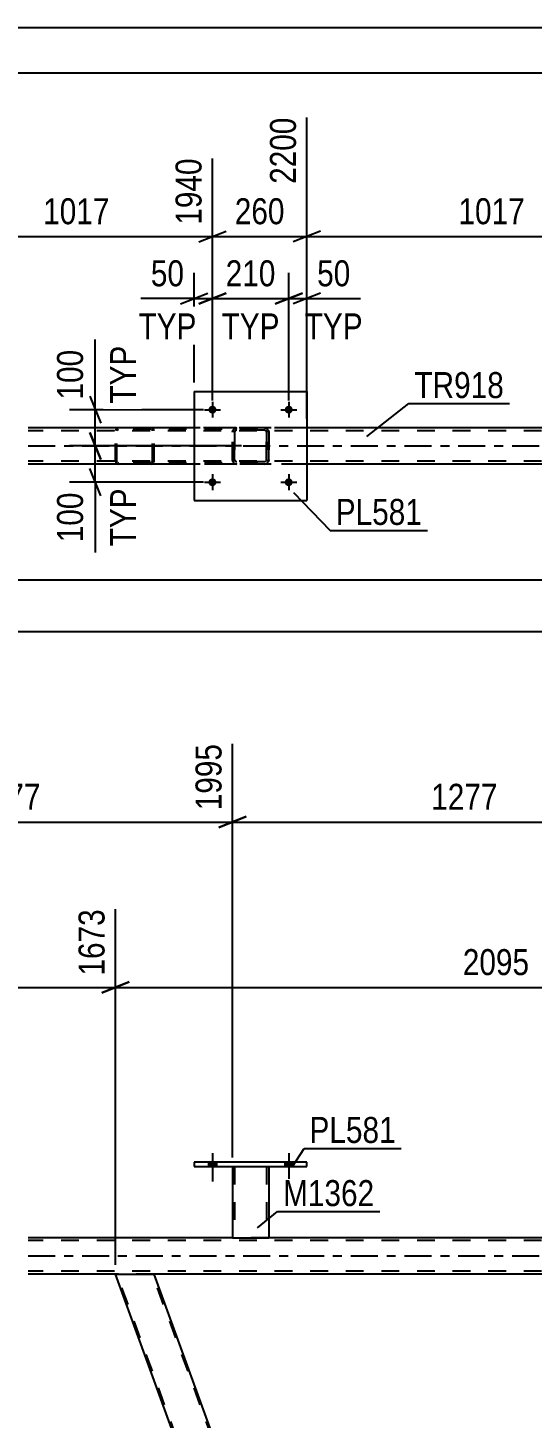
# Model space of a CAD drawing. Header units: millimetres. Extents: x 0 to 841, y 0 to 594.
# Drawn here: x 99.2 to 154.7, y 440.8 to 594 of the extents above; entities that cross this region are included whole.
import ezdxf

# ---------------------------------------------------------------- set-up
doc = ezdxf.new("R2010")
doc.units = ezdxf.units.MM
doc.linetypes.add('DXK_LINE_DOT2', pattern=[3.9198, 1.9599, -1.9599])
doc.linetypes.add('DXK_LINE_DOT3', pattern=[5.9187, 2.979, -0.9799, 0.9799, -0.9799])
doc.styles.add('Arial Narrow', font='ARIALN.TTF', dxfattribs={"height": 0.2})

# ---------------------------------------------------------------- blocks, each defined once
blk = doc.blocks.new('Unknown-814748264-1133')
at = {"color": 5, "linetype": 'Continuous'}
for p, q in [((841, 594), (0, 594)), ((836, 589), (5, 589))]:
    blk.add_line(p, q, dxfattribs=at)
blk = doc.blocks.new('Bolt-814748264-4862 - 4858')
at = {"linetype": 'Continuous'}
for points in [[(119.95, 551.91, -1), (119.07, 551.91, -1)], [(128.35, 551.91, -1), (127.47, 551.91, -1)]]:
    blk.add_hatch(color=1, dxfattribs=at).paths.add_polyline_path(points)
at = {"color": 1, "linetype": 'Continuous'}
for p, q in [((118.63, 551.91), (120.39, 551.91)), ((119.51, 552.79), (119.51, 551.03)), ((127.03, 551.91), (128.79, 551.91)), ((127.91, 552.79), (127.91, 551.03))]:
    blk.add_line(p, q, dxfattribs=at)
blk = doc.blocks.new('Bolt-814748264-4863 - 4858')
at = {"linetype": 'Continuous'}
for points in [[(119.95, 543.91, -1), (119.07, 543.91, -1)], [(128.35, 543.91, -1), (127.47, 543.91, -1)]]:
    blk.add_hatch(color=1, dxfattribs=at).paths.add_polyline_path(points)
at = {"color": 1, "linetype": 'Continuous'}
for p, q in [((119.51, 544.79), (119.51, 543.03)), ((127.91, 544.79), (127.91, 543.03)), ((118.63, 543.91), (120.39, 543.91)), ((127.03, 543.91), (128.79, 543.91))]:
    blk.add_line(p, q, dxfattribs=at)
blk = doc.blocks.new('Part-814748264-4898 - 4858')
at = {"color": 2, "linetype": 'Continuous'}
for p, q in [((117.51, 553.91), (117.51, 541.91)), ((117.51, 553.91), (129.91, 553.91)), ((129.91, 553.91), (129.91, 541.91)), ((117.51, 541.91), (129.91, 541.91))]:
    blk.add_line(p, q, dxfattribs=at)
blk = doc.blocks.new('Part-814748264-4899 - 4858')
at = {"color": 7, "linetype": 'DXK_LINE_DOT2'}
for p, q in [((121.71, 549.43), (121.75, 549.61)), ((121.75, 549.61), (121.71, 549.43)), ((121.71, 546.39), (121.71, 549.43)), ((121.71, 549.43), (121.71, 549.43)), ((121.71, 546.39), (121.71, 549.43)), ((121.95, 549.43), (121.97, 549.52)), ((121.97, 549.52), (121.95, 549.43)), ((121.95, 546.39), (121.95, 549.43)), ((121.95, 549.43), (121.95, 549.43)), ((121.95, 549.43), (121.95, 546.39)), ((121.97, 549.52), (122.02, 549.6)), ((122.02, 549.6), (121.97, 549.52)), ((122.01, 549.87), (122.19, 549.91)), ((122.19, 549.91), (122.01, 549.87)), ((122.1, 549.65), (122.02, 549.6)), ((122.19, 549.67), (122.1, 549.65)), ((125.23, 549.91), (122.19, 549.91)), ((125.23, 549.67), (122.19, 549.67)), ((125.23, 549.91), (125.42, 549.87)), ((125.42, 549.87), (125.23, 549.91)), ((125.33, 549.65), (125.23, 549.67)), ((125.33, 549.65), (125.4, 549.6)), ((125.4, 549.6), (125.46, 549.52)), ((125.46, 549.52), (125.4, 549.6)), ((125.46, 549.52), (125.47, 549.43)), ((125.47, 549.43), (125.46, 549.52)), ((125.47, 546.39), (125.47, 549.43)), ((125.47, 549.43), (125.47, 549.43)), ((125.47, 549.43), (125.47, 546.39)), ((125.68, 549.61), (125.71, 549.43)), ((125.71, 549.43), (125.68, 549.61)), ((125.71, 546.39), (125.71, 549.43)), ((125.71, 549.43), (125.71, 549.43)), ((125.71, 549.43), (125.71, 546.39)), ((121.71, 546.39), (121.71, 546.39)), ((121.75, 546.2), (121.71, 546.39)), ((121.71, 546.39), (121.75, 546.2)), ((121.95, 546.39), (121.95, 546.39)), ((121.97, 546.3), (121.95, 546.39)), ((121.95, 546.39), (121.97, 546.3)), ((122.02, 546.22), (121.97, 546.3)), ((121.97, 546.3), (122.02, 546.22)), ((122.19, 545.91), (122.01, 545.94)), ((122.01, 545.94), (122.19, 545.91)), ((122.1, 546.17), (122.02, 546.22)), ((122.19, 546.15), (122.1, 546.17)), ((125.23, 546.15), (122.19, 546.15)), ((125.23, 545.91), (122.19, 545.91)), ((125.33, 546.17), (125.23, 546.15)), ((125.42, 545.94), (125.23, 545.91)), ((125.23, 545.91), (125.42, 545.94)), ((125.4, 546.22), (125.33, 546.17)), ((125.46, 546.3), (125.4, 546.22)), ((125.4, 546.22), (125.46, 546.3)), ((125.47, 546.39), (125.46, 546.3)), ((125.46, 546.3), (125.47, 546.39)), ((125.47, 546.39), (125.47, 546.39)), ((125.71, 546.39), (125.68, 546.2)), ((125.68, 546.2), (125.71, 546.39)), ((125.71, 546.39), (125.71, 546.39))]:
    blk.add_line(p, q, dxfattribs=at)
at = {"color": 7, "linetype": 'DXK_LINE_DOT3'}
blk.add_line((123.71, 547.91), (123.71, 547.91), dxfattribs=at)
at = {"color": 7, "linetype": 'DXK_LINE_DOT2'}
for centre, start, end in [((122.19, 549.43), 112.5, 157.5), ((122.19, 549.43), 112.5, 157.5), ((125.23, 549.43), 22.5, 67.5), ((125.23, 549.43), 22.5, 67.5), ((122.19, 546.39), 202.5, 247.5), ((122.19, 546.39), 202.5, 247.5), ((125.23, 546.39), 292.5, 337.5), ((125.23, 546.39), 292.5, 337.5)]:
    blk.add_arc(centre, 0.48, start, end, dxfattribs=at)
blk = doc.blocks.new('Part-814748264-4999 - 4858')
at = {"color": 7, "linetype": 'DXK_LINE_DOT2'}
for p, q in [((108.86, 549.71), (108.83, 549.59)), ((108.83, 546.23), (108.83, 549.59)), ((109, 549.59), (109.02, 549.65)), ((109, 546.23), (109, 549.59)), ((109.02, 549.65), (109.05, 549.7)), ((109.17, 549.91), (109.04, 549.88)), ((109.05, 549.7), (109.11, 549.74)), ((109.11, 549.74), (109.17, 549.75)), ((124.5, 549.91), (109.17, 549.91)), ((124.5, 549.75), (109.17, 549.75)), ((112.88, 549.88), (112.75, 549.91)), ((112.75, 549.75), (112.81, 549.74)), ((112.81, 549.74), (112.84, 549.72)), ((112.84, 549.72), (112.87, 549.7)), ((112.87, 549.7), (112.91, 549.65)), ((112.91, 549.65), (112.92, 549.59)), ((112.92, 546.23), (112.92, 549.59)), ((113.09, 549.59), (113.06, 549.71)), ((113.09, 546.23), (113.09, 549.59)), ((108.83, 546.23), (108.86, 546.11)), ((109.02, 546.17), (109, 546.23)), ((109.05, 546.11), (109.02, 546.17)), ((109.04, 545.93), (109.17, 545.91)), ((109.05, 546.11), (109.08, 546.09)), ((109.08, 546.09), (109.11, 546.08)), ((109.11, 546.08), (109.17, 546.07)), ((124.5, 546.07), (109.17, 546.07)), ((124.5, 545.91), (109.17, 545.91)), ((112.81, 546.08), (112.75, 546.07)), ((112.75, 545.91), (112.88, 545.93)), ((112.87, 546.11), (112.81, 546.08)), ((112.91, 546.17), (112.87, 546.11)), ((112.92, 546.23), (112.91, 546.17)), ((113.06, 546.11), (113.09, 546.23))]:
    blk.add_line(p, q, dxfattribs=at)
for centre, start, end in [((109.16, 549.57), 110.7583, 155.68), ((112.76, 549.57), 24.32, 69.2417), ((109.16, 546.24), 204.32, 249.2417), ((112.76, 546.24), 290.7583, 335.68)]:
    blk.add_arc(centre, 0.331, start, end, dxfattribs=at)
blk = doc.blocks.new('Part-814748264-5058 - 4858')
at = {"color": 2, "linetype": 'Continuous'}
for p, q in [((117.51, 549.91), (99.23, 549.91)), ((168.59, 549.91), (129.91, 549.91)), ((117.51, 545.91), (99.23, 545.91)), ((168.59, 545.91), (129.91, 545.91))]:
    blk.add_line(p, q, dxfattribs=at)
at = {"color": 7, "linetype": 'DXK_LINE_DOT2'}
for p, q in [((763.33, 549.59), (99.23, 549.59)), ((763.33, 549.91), (117.51, 549.91)), ((129.91, 549.91), (117.51, 549.91)), ((763.33, 546.23), (99.23, 546.23)), ((760.18, 545.91), (99.23, 545.91)), ((129.91, 545.91), (117.51, 545.91))]:
    blk.add_line(p, q, dxfattribs=at)
at = {"color": 7, "linetype": 'DXK_LINE_DOT3'}
blk.add_line((99.23, 547.91), (763.33, 547.91), dxfattribs=at)
blk = doc.blocks.new('Bolt-814748264-3019 - 3014')
at = {"linetype": 'Continuous'}
for points in [[(119.07, 468.48), (119.95, 468.48), (119.95, 468.96), (119.07, 468.96)], [(127.47, 468.48), (128.35, 468.48), (128.35, 468.96), (127.47, 468.96)]]:
    blk.add_hatch(color=1, dxfattribs=at).paths.add_polyline_path(points)
at = {"color": 1, "linetype": 'Continuous'}
for p, q in [((119.07, 468.96), (119.07, 468.48)), ((119.51, 469.96), (119.51, 466.84)), ((119.95, 468.96), (119.95, 468.48)), ((127.47, 468.96), (127.47, 468.48)), ((127.91, 469.96), (127.91, 466.84)), ((128.35, 468.96), (128.35, 468.48))]:
    blk.add_line(p, q, dxfattribs=at)
blk = doc.blocks.new('Bolt-814748264-3020 - 3014')
at = {"linetype": 'Continuous'}
for points in [[(119.07, 468.48), (119.95, 468.48), (119.95, 468.96), (119.07, 468.96)], [(127.47, 468.48), (128.35, 468.48), (128.35, 468.96), (127.47, 468.96)]]:
    blk.add_hatch(color=1, dxfattribs=at).paths.add_polyline_path(points)
at = {"color": 1, "linetype": 'Continuous'}
for p, q in [((119.07, 468.96), (119.07, 468.48)), ((119.51, 469.96), (119.51, 466.84)), ((119.95, 468.96), (119.95, 468.48)), ((127.47, 468.96), (127.47, 468.48)), ((127.91, 469.96), (127.91, 466.84)), ((128.35, 468.96), (128.35, 468.48))]:
    blk.add_line(p, q, dxfattribs=at)
blk = doc.blocks.new('Part-814748264-3049 - 3014')
at = {"color": 2, "linetype": 'Continuous'}
for p, q in [((117.51, 468.96), (117.51, 468.48)), ((129.91, 468.96), (117.51, 468.96)), ((129.91, 468.48), (129.91, 468.96)), ((117.51, 468.48), (129.91, 468.48))]:
    blk.add_line(p, q, dxfattribs=at)
blk = doc.blocks.new('Part-814748264-3194 - 3014')
at = {"color": 2, "linetype": 'Continuous'}
for p, q in [((121.71, 468.48), (121.71, 460.64)), ((125.71, 468.48), (125.71, 460.64)), ((121.71, 460.64), (125.71, 460.64))]:
    blk.add_line(p, q, dxfattribs=at)
at = {"color": 7, "linetype": 'DXK_LINE_DOT2'}
for p, q in [((121.71, 468.48), (125.71, 468.48)), ((121.71, 468.48), (121.71, 468.48)), ((121.71, 468.48), (121.71, 468.48)), ((121.95, 468.48), (121.95, 460.64)), ((125.47, 468.48), (125.47, 460.64)), ((125.71, 468.48), (125.71, 468.48)), ((125.71, 468.48), (125.71, 468.48)), ((125.42, 460.64), (125.46, 460.64)), ((125.42, 460.64), (125.46, 460.64)), ((125.46, 460.64), (125.47, 460.64)), ((125.46, 460.64), (125.47, 460.64))]:
    blk.add_line(p, q, dxfattribs=at)
blk = doc.blocks.new('Part-814748264-3323 - 3014')
at = {"color": 2, "linetype": 'Continuous'}
for p, q in [((121.71, 460.64), (99.23, 460.64)), ((172.79, 460.64), (125.71, 460.64)), ((108.83, 456.64), (99.23, 456.64)), ((192.65, 456.64), (113.09, 456.64))]:
    blk.add_line(p, q, dxfattribs=at)
at = {"color": 7, "linetype": 'DXK_LINE_DOT2'}
for p, q in [((763.33, 460.32), (99.23, 460.32)), ((125.71, 460.64), (121.71, 460.64)), ((763.33, 456.96), (99.23, 456.96)), ((113.09, 456.64), (108.83, 456.64))]:
    blk.add_line(p, q, dxfattribs=at)
at = {"color": 7, "linetype": 'DXK_LINE_DOT3'}
blk.add_line((99.23, 458.64), (763.33, 458.64), dxfattribs=at)
blk = doc.blocks.new('Part-814748264-3345 - 3014')
at = {"color": 2, "linetype": 'Continuous'}
for p, q in [((152.95, 335.42), (108.83, 456.64)), ((108.83, 456.64), (113.09, 456.64)), ((155.96, 338.84), (113.09, 456.64))]:
    blk.add_line(p, q, dxfattribs=at)
at = {"color": 7, "linetype": 'DXK_LINE_DOT2'}
for p, q in [((153.12, 335.42), (109, 456.64)), ((157.04, 335.42), (112.92, 456.64)), ((157.21, 335.42), (155.96, 338.84)), ((152.95, 335.42), (157.21, 335.42))]:
    blk.add_line(p, q, dxfattribs=at)
blk = doc.blocks.new('StraightDimension-814748264-8703 - 4858')
at = {"color": 7, "linetype": 'Continuous'}
blk.add_line((57.31, 533.15), (763.33, 533.15), dxfattribs=at)
blk = doc.blocks.new('StraightDimension-814748264-5116 - 4858')
at = {"color": 7, "linetype": 'Continuous'}
blk.add_line((56.67, 527.47), (763.97, 527.47), dxfattribs=at)
blk = doc.blocks.new('StraightDimension-814748264-5680 - 4858')
at = {"color": 7, "linetype": 'Continuous'}
for p, q in [((127.91, 552.91), (127.91, 567.01)), ((129.91, 554.91), (129.91, 567.01)), ((126.41, 563.56), (129.41, 564.76)), ((127.91, 564.16), (129.91, 564.16)), ((131.41, 564.76), (128.41, 563.56))]:
    blk.add_line(p, q, dxfattribs=at)
at = {"color": 0}
blk.add_wipeout([(135.29, 564.91), (135.29, 569.11), (130.44, 569.11), (130.44, 564.91)], dxfattribs=at)
at = {"color": 0, "linetype": 'Continuous'}
blk.add_wipeout([(136.66, 559.06), (136.66, 563.26), (129.07, 563.26), (129.07, 559.06)], dxfattribs=at)
at = {"color": 7, "linetype": 'Continuous'}
blk.add_line((129.91, 564.16), (135.82, 564.16), dxfattribs=at)
blk.add_line((129.91, 564.16), (135.82, 564.16), dxfattribs=at)
at = {"color": 3, "style": 'Arial Narrow'}
blk.add_text('50', height=2.863, dxfattribs=at).set_placement((131.04, 565.51))
at = {"color": 3, "linetype": 'Continuous', "style": 'Arial Narrow'}
blk.add_text('TYP', height=2.863, dxfattribs=at).set_placement((129.67, 559.66))
blk = doc.blocks.new('StraightDimension-814748264-5693 - 4858')
at = {"color": 7, "linetype": 'Continuous'}
for p, q in [((119.51, 552.91), (119.51, 567.01)), ((127.91, 552.91), (127.91, 567.01)), ((118.01, 563.56), (121.01, 564.76)), ((119.51, 564.16), (127.91, 564.16)), ((129.41, 564.76), (126.41, 563.56))]:
    blk.add_line(p, q, dxfattribs=at)
at = {"color": 0}
blk.add_wipeout([(127.06, 564.91), (127.06, 569.11), (120.37, 569.11), (120.37, 564.91)], dxfattribs=at)
at = {"color": 0, "linetype": 'Continuous'}
blk.add_wipeout([(127.51, 559.06), (127.51, 563.26), (119.92, 563.26), (119.92, 559.06)], dxfattribs=at)
at = {"color": 3, "style": 'Arial Narrow'}
blk.add_text('210', height=2.863, dxfattribs=at).set_placement((120.97, 565.51))
at = {"color": 3, "linetype": 'Continuous', "style": 'Arial Narrow'}
blk.add_text('TYP', height=2.863, dxfattribs=at).set_placement((120.52, 559.66))
blk = doc.blocks.new('StraightDimension-814748264-5709 - 4858')
at = {"color": 7, "linetype": 'Continuous'}
for p, q in [((117.51, 554.91), (117.51, 567.01)), ((119.51, 552.91), (119.51, 567.01)), ((116.01, 563.56), (119.01, 564.76)), ((117.51, 564.16), (119.51, 564.16)), ((121.01, 564.76), (118.01, 563.56))]:
    blk.add_line(p, q, dxfattribs=at)
at = {"color": 0}
blk.add_wipeout([(116.99, 564.91), (116.99, 569.11), (112.13, 569.11), (112.13, 564.91)], dxfattribs=at)
at = {"color": 0, "linetype": 'Continuous'}
blk.add_wipeout([(118.36, 559.06), (118.36, 563.26), (110.77, 563.26), (110.77, 559.06)], dxfattribs=at)
at = {"color": 7, "linetype": 'Continuous'}
blk.add_line((117.51, 564.16), (111.61, 564.16), dxfattribs=at)
blk.add_line((117.51, 564.16), (111.61, 564.16), dxfattribs=at)
at = {"color": 3, "style": 'Arial Narrow'}
blk.add_text('50', height=2.863, dxfattribs=at).set_placement((112.73, 565.51))
at = {"color": 3, "linetype": 'Continuous', "style": 'Arial Narrow'}
blk.add_text('TYP', height=2.863, dxfattribs=at).set_placement((111.37, 559.66))
blk = doc.blocks.new('StraightDimension-814748264-5723 - 4858')
at = {"color": 7, "linetype": 'Continuous'}
for p, q in [((106.01, 553.41), (107.21, 550.41)), ((118.51, 551.91), (103.76, 551.91)), ((106.61, 547.91), (106.61, 551.91)), ((107.21, 546.41), (106.01, 549.41)), ((122.71, 547.91), (103.76, 547.91))]:
    blk.add_line(p, q, dxfattribs=at)
at = {"color": 0, "linetype": 'Continuous'}
blk.add_wipeout([(111.71, 559.57), (107.51, 559.57), (107.51, 551.98), (111.71, 551.98)], dxfattribs=at)
at = {"color": 0}
blk.add_wipeout([(105.86, 559.12), (101.66, 559.12), (101.66, 552.43), (105.86, 552.43)], dxfattribs=at)
at = {"color": 7, "linetype": 'Continuous'}
blk.add_line((106.61, 551.91), (106.61, 559.64), dxfattribs=at)
blk.add_line((106.61, 551.91), (106.61, 559.64), dxfattribs=at)
at = {"color": 3, "style": 'Arial Narrow'}
blk.add_text('100', height=2.863, rotation=90.0002, dxfattribs=at).set_placement((105.26, 553.03))
at = {"color": 3, "linetype": 'Continuous', "style": 'Arial Narrow'}
blk.add_text('TYP', height=2.863, rotation=90.0002, dxfattribs=at).set_placement((111.11, 552.58))
blk = doc.blocks.new('StraightDimension-814748264-5738 - 4858')
at = {"color": 7, "linetype": 'Continuous'}
for p, q in [((106.01, 549.41), (107.21, 546.41)), ((122.71, 547.91), (103.76, 547.91)), ((106.61, 543.91), (106.61, 547.91)), ((107.21, 542.41), (106.01, 545.41)), ((118.51, 543.91), (103.76, 543.91))]:
    blk.add_line(p, q, dxfattribs=at)
at = {"color": 0}
blk.add_wipeout([(105.86, 543.38), (101.66, 543.38), (101.66, 536.7), (105.86, 536.7)], dxfattribs=at)
at = {"color": 0, "linetype": 'Continuous'}
blk.add_wipeout([(111.71, 543.84), (107.51, 543.84), (107.51, 536.25), (111.71, 536.25)], dxfattribs=at)
at = {"color": 7, "linetype": 'Continuous'}
blk.add_line((106.61, 543.91), (106.61, 536.17), dxfattribs=at)
blk.add_line((106.61, 543.91), (106.61, 536.17), dxfattribs=at)
at = {"color": 3, "style": 'Arial Narrow'}
blk.add_text('100', height=2.863, rotation=90.0002, dxfattribs=at).set_placement((105.26, 537.3))
at = {"color": 3, "linetype": 'Continuous', "style": 'Arial Narrow'}
blk.add_text('TYP', height=2.863, rotation=90.0002, dxfattribs=at).set_placement((111.11, 536.85))
blk = doc.blocks.new('StraightDimension-814748264-13831 - 4858')
at = {"color": 7, "linetype": 'Continuous'}
for p, q in [((129.91, 550.91), (129.91, 584.11)), ((170.59, 552.91), (170.59, 579.61)), ((131.41, 571.6), (128.41, 570.4)), ((129.91, 571), (170.59, 571)), ((169.09, 570.4), (172.09, 571.6))]:
    blk.add_line(p, q, dxfattribs=at)
at = {"color": 0, "linetype": 'Continuous'}
blk.add_wipeout([(169.99, 580.21), (165.79, 580.21), (165.79, 571.7), (169.99, 571.7)], dxfattribs=at)
at = {"color": 0}
blk.add_wipeout([(154.51, 571.75), (154.51, 575.95), (146, 575.95), (146, 571.75)], dxfattribs=at)
at = {"color": 3, "linetype": 'Continuous', "style": 'Arial Narrow'}
blk.add_text('3217', height=2.863, rotation=90.0002, dxfattribs=at).set_placement((169.39, 572.3))
at = {"color": 3, "style": 'Arial Narrow'}
blk.add_text('1017', height=2.863, dxfattribs=at).set_placement((146.6, 572.35))
blk = doc.blocks.new('StraightDimension-814748264-13832 - 4858')
at = {"color": 7, "linetype": 'Continuous'}
for p, q in [((129.91, 550.91), (129.91, 584.11)), ((119.51, 552.91), (119.51, 579.61)), ((118.01, 570.4), (121.01, 571.6)), ((119.51, 571), (129.91, 571)), ((131.41, 571.6), (128.41, 570.4))]:
    blk.add_line(p, q, dxfattribs=at)
at = {"color": 0}
blk.add_wipeout([(128.06, 571.75), (128.06, 575.95), (121.37, 575.95), (121.37, 571.75)], dxfattribs=at)
at = {"color": 3, "style": 'Arial Narrow'}
blk.add_text('260', height=2.863, dxfattribs=at).set_placement((121.97, 572.35))
at = {"color": 0, "linetype": 'Continuous'}
blk.add_wipeout([(129.31, 584.71), (125.11, 584.71), (125.11, 576.2), (129.31, 576.2)], dxfattribs=at)
at = {"color": 3, "linetype": 'Continuous', "style": 'Arial Narrow'}
blk.add_text('2200', height=2.863, rotation=90.0002, dxfattribs=at).set_placement((128.71, 576.8))
blk = doc.blocks.new('StraightDimension-814748264-13833 - 4858')
at = {"color": 7, "linetype": 'Continuous'}
for p, q in [((89.53, 550.91), (89.53, 582.28)), ((119.51, 552.91), (119.51, 579.61)), ((91.03, 571.6), (88.03, 570.4)), ((89.53, 571), (119.51, 571)), ((118.01, 570.4), (121.01, 571.6))]:
    blk.add_line(p, q, dxfattribs=at)
at = {"color": 0, "linetype": 'Continuous'}
blk.add_wipeout([(118.91, 580.21), (114.71, 580.21), (114.71, 571.7), (118.91, 571.7)], dxfattribs=at)
at = {"color": 0}
blk.add_wipeout([(108.78, 571.75), (108.78, 575.95), (100.27, 575.95), (100.27, 571.75)], dxfattribs=at)
at = {"color": 3, "linetype": 'Continuous', "style": 'Arial Narrow'}
blk.add_text('1940', height=2.863, rotation=90.0002, dxfattribs=at).set_placement((118.31, 572.3))
at = {"color": 3, "style": 'Arial Narrow'}
blk.add_text('1017', height=2.863, dxfattribs=at).set_placement((100.87, 572.35))
blk = doc.blocks.new('StraightDimension-814748264-15163 - 3014')
at = {"color": 7, "linetype": 'Continuous'}
for p, q in [((121.71, 469.48), (121.71, 515.07)), ((72.16, 469.48), (72.16, 513.24)), ((73.66, 507.06), (70.66, 505.86)), ((72.16, 506.46), (121.71, 506.46)), ((120.21, 505.86), (123.21, 507.06))]:
    blk.add_line(p, q, dxfattribs=at)
at = {"color": 0, "linetype": 'Continuous'}
blk.add_wipeout([(121.11, 515.67), (116.91, 515.67), (116.91, 507.15), (121.11, 507.15)], dxfattribs=at)
at = {"color": 0}
blk.add_wipeout([(101.19, 507.21), (101.19, 511.41), (92.68, 511.41), (92.68, 507.21)], dxfattribs=at)
at = {"color": 3, "linetype": 'Continuous', "style": 'Arial Narrow'}
blk.add_text('1995', height=2.863, rotation=90.0002, dxfattribs=at).set_placement((120.51, 507.76))
at = {"color": 3, "style": 'Arial Narrow'}
blk.add_text('1277', height=2.863, dxfattribs=at).set_placement((93.28, 507.81))
blk = doc.blocks.new('StraightDimension-814748264-15162 - 3014')
at = {"color": 7, "linetype": 'Continuous'}
for p, q in [((121.71, 469.48), (121.71, 515.07)), ((172.79, 469.48), (172.79, 515.07)), ((123.21, 507.06), (120.21, 505.86)), ((121.71, 506.46), (172.79, 506.46)), ((171.29, 505.86), (174.29, 507.06))]:
    blk.add_line(p, q, dxfattribs=at)
at = {"color": 0, "linetype": 'Continuous'}
blk.add_wipeout([(172.19, 515.67), (167.99, 515.67), (167.99, 507.15), (172.19, 507.15)], dxfattribs=at)
at = {"color": 0}
blk.add_wipeout([(151.51, 507.21), (151.51, 511.41), (143, 511.41), (143, 507.21)], dxfattribs=at)
at = {"color": 3, "linetype": 'Continuous', "style": 'Arial Narrow'}
blk.add_text('3272', height=2.863, rotation=90.0002, dxfattribs=at).set_placement((171.59, 507.76))
at = {"color": 3, "style": 'Arial Narrow'}
blk.add_text('1277', height=2.863, dxfattribs=at).set_placement((143.6, 507.81))
blk = doc.blocks.new('StraightDimension-814748264-15563 - 3014')
at = {"color": 7, "linetype": 'Continuous'}
for p, q in [((108.83, 457.64), (108.83, 496.85)), ((192.65, 457.64), (192.65, 496.85)), ((110.33, 488.84), (107.33, 487.64)), ((108.83, 488.24), (192.65, 488.24)), ((191.15, 487.64), (194.15, 488.84))]:
    blk.add_line(p, q, dxfattribs=at)
at = {"color": 0, "linetype": 'Continuous'}
blk.add_wipeout([(192.05, 497.45), (187.85, 497.45), (187.85, 488.94), (192.05, 488.94)], dxfattribs=at)
at = {"color": 0}
blk.add_wipeout([(155, 488.99), (155, 493.19), (146.48, 493.19), (146.48, 488.99)], dxfattribs=at)
at = {"color": 3, "linetype": 'Continuous', "style": 'Arial Narrow'}
blk.add_text('3769', height=2.863, rotation=90.0002, dxfattribs=at).set_placement((191.45, 489.54))
at = {"color": 3, "style": 'Arial Narrow'}
blk.add_text('2095', height=2.863, dxfattribs=at).set_placement((147.08, 489.59))
blk = doc.blocks.new('StraightDimension-814748264-15564 - 3014')
at = {"color": 7, "linetype": 'Continuous'}
for p, q in [((108.83, 457.64), (108.83, 496.85)), ((48.14, 461.64), (48.14, 491.36)), ((49.64, 488.84), (46.64, 487.64)), ((48.14, 488.24), (108.83, 488.24)), ((107.33, 487.64), (110.33, 488.84))]:
    blk.add_line(p, q, dxfattribs=at)
at = {"color": 0, "linetype": 'Continuous'}
for points in [[(108.23, 497.45), (104.03, 497.45), (104.03, 488.94), (108.23, 488.94)], [(47.54, 491.96), (43.34, 491.96), (43.34, 488.94), (47.54, 488.94)]]:
    blk.add_wipeout(points, dxfattribs=at)
at = {"color": 0}
blk.add_wipeout([(82.74, 488.99), (82.74, 493.19), (74.23, 493.19), (74.23, 488.99)], dxfattribs=at)
at = {"color": 3, "linetype": 'Continuous', "style": 'Arial Narrow'}
for s, height, p in [('1673', 2.863, (107.63, 489.54)), ('0', 2.86, (46.94, 489.54))]:
    blk.add_text(s, height=height, rotation=90.0002, dxfattribs=at).set_placement(p)
at = {"color": 3, "style": 'Arial Narrow'}
blk.add_text('1673', height=2.863, dxfattribs=at).set_placement((74.83, 489.59))
blk = doc.blocks.new('Mark-814748264-4894 - 4858')
at = {"color": 0}
blk.add_wipeout([(142.6, 539.21), (142.6, 542.21), (133.09, 542.21), (133.09, 539.21)], dxfattribs=at)
blk.add_wipeout([(142.6, 539.21), (142.6, 542.21), (133.09, 542.21), (133.09, 539.21)], dxfattribs=at)
at = {"color": 30, "linetype": 'Continuous'}
for p, q in [((128.42, 542.8), (132.49, 538.61)), ((132.49, 538.61), (143.2, 538.61))]:
    blk.add_line(p, q, dxfattribs=at)
at = {"color": 3, "style": 'Arial Narrow'}
blk.add_text('PL581', height=2.863, dxfattribs=at).set_placement((133.09, 539.21))
blk = doc.blocks.new('Mark-814748264-5054 - 4858')
at = {"color": 0}
blk.add_wipeout([(151.61, 553.19), (151.61, 556.19), (141.75, 556.19), (141.75, 553.19)], dxfattribs=at)
blk.add_wipeout([(151.61, 553.19), (151.61, 556.19), (141.75, 556.19), (141.75, 553.19)], dxfattribs=at)
at = {"color": 30, "linetype": 'Continuous'}
for p, q in [((136.51, 548.96), (141.15, 552.59)), ((141.15, 552.59), (152.21, 552.59))]:
    blk.add_line(p, q, dxfattribs=at)
at = {"color": 3, "style": 'Arial Narrow'}
blk.add_text('TR918', height=2.863, dxfattribs=at).set_placement((141.75, 553.19))
blk = doc.blocks.new('Mark-814748264-3045 - 3014')
at = {"color": 0}
blk.add_wipeout([(139.7, 471.09), (139.7, 474.09), (130.2, 474.09), (130.2, 471.09)], dxfattribs=at)
blk.add_wipeout([(139.7, 471.09), (139.7, 474.09), (130.2, 474.09), (130.2, 471.09)], dxfattribs=at)
at = {"color": 30, "linetype": 'Continuous'}
for p, q in [((128.32, 468.48), (129.6, 470.49)), ((129.6, 470.49), (140.3, 470.49))]:
    blk.add_line(p, q, dxfattribs=at)
at = {"color": 3, "style": 'Arial Narrow'}
blk.add_text('PL581', height=2.863, dxfattribs=at).set_placement((130.2, 471.09))
blk = doc.blocks.new('Mark-814748264-3190 - 3014')
at = {"color": 0}
blk.add_wipeout([(137.34, 464.13), (137.34, 467.13), (127.29, 467.13), (127.29, 464.13)], dxfattribs=at)
blk.add_wipeout([(137.34, 464.13), (137.34, 467.13), (127.29, 467.13), (127.29, 464.13)], dxfattribs=at)
at = {"color": 30, "linetype": 'Continuous'}
for p, q in [((124.49, 461.74), (126.69, 463.53)), ((126.69, 463.53), (137.94, 463.53))]:
    blk.add_line(p, q, dxfattribs=at)
at = {"color": 3, "style": 'Arial Narrow'}
blk.add_text('M1362', height=2.863, dxfattribs=at).set_placement((127.29, 464.13))

msp = doc.modelspace()

# ---------------------------------------------------------------- block references
for name in ['Unknown-814748264-1133', 'Part-814748264-4898 - 4858', 'Part-814748264-5058 - 4858', 'Bolt-814748264-4862 - 4858', 'Part-814748264-4999 - 4858', 'Part-814748264-4899 - 4858', 'Bolt-814748264-4863 - 4858', 'Part-814748264-3049 - 3014', 'Bolt-814748264-3019 - 3014', 'Bolt-814748264-3020 - 3014', 'Part-814748264-3194 - 3014', 'Part-814748264-3323 - 3014', 'Part-814748264-3345 - 3014']:
    msp.add_blockref(name, (0, 0))

# ---------------------------------------------------------------- next in the draw order: block references
for name in ['StraightDimension-814748264-5680 - 4858', 'StraightDimension-814748264-8703 - 4858', 'StraightDimension-814748264-15163 - 3014']:
    msp.add_blockref(name, (0, 0))

# ---------------------------------------------------------------- next in the draw order: block references
for name in ['StraightDimension-814748264-5693 - 4858', 'StraightDimension-814748264-5116 - 4858', 'StraightDimension-814748264-15162 - 3014']:
    msp.add_blockref(name, (0, 0))

# ---------------------------------------------------------------- next in the draw order: block references
for name in ['StraightDimension-814748264-13831 - 4858', 'StraightDimension-814748264-5709 - 4858', 'Mark-814748264-4894 - 4858', 'StraightDimension-814748264-15563 - 3014']:
    msp.add_blockref(name, (0, 0))

# ---------------------------------------------------------------- next in the draw order: block references
for name in ['StraightDimension-814748264-5723 - 4858', 'Mark-814748264-5054 - 4858', 'StraightDimension-814748264-15564 - 3014', 'Mark-814748264-3045 - 3014', 'Mark-814748264-3190 - 3014']:
    msp.add_blockref(name, (0, 0))

# ---------------------------------------------------------------- next in the draw order: block references
for name in ['StraightDimension-814748264-13832 - 4858', 'StraightDimension-814748264-5738 - 4858']:
    msp.add_blockref(name, (0, 0))

# ---------------------------------------------------------------- next in the draw order: block references
msp.add_blockref('StraightDimension-814748264-13833 - 4858', (0, 0))

doc.saveas('drawing.dxf')
